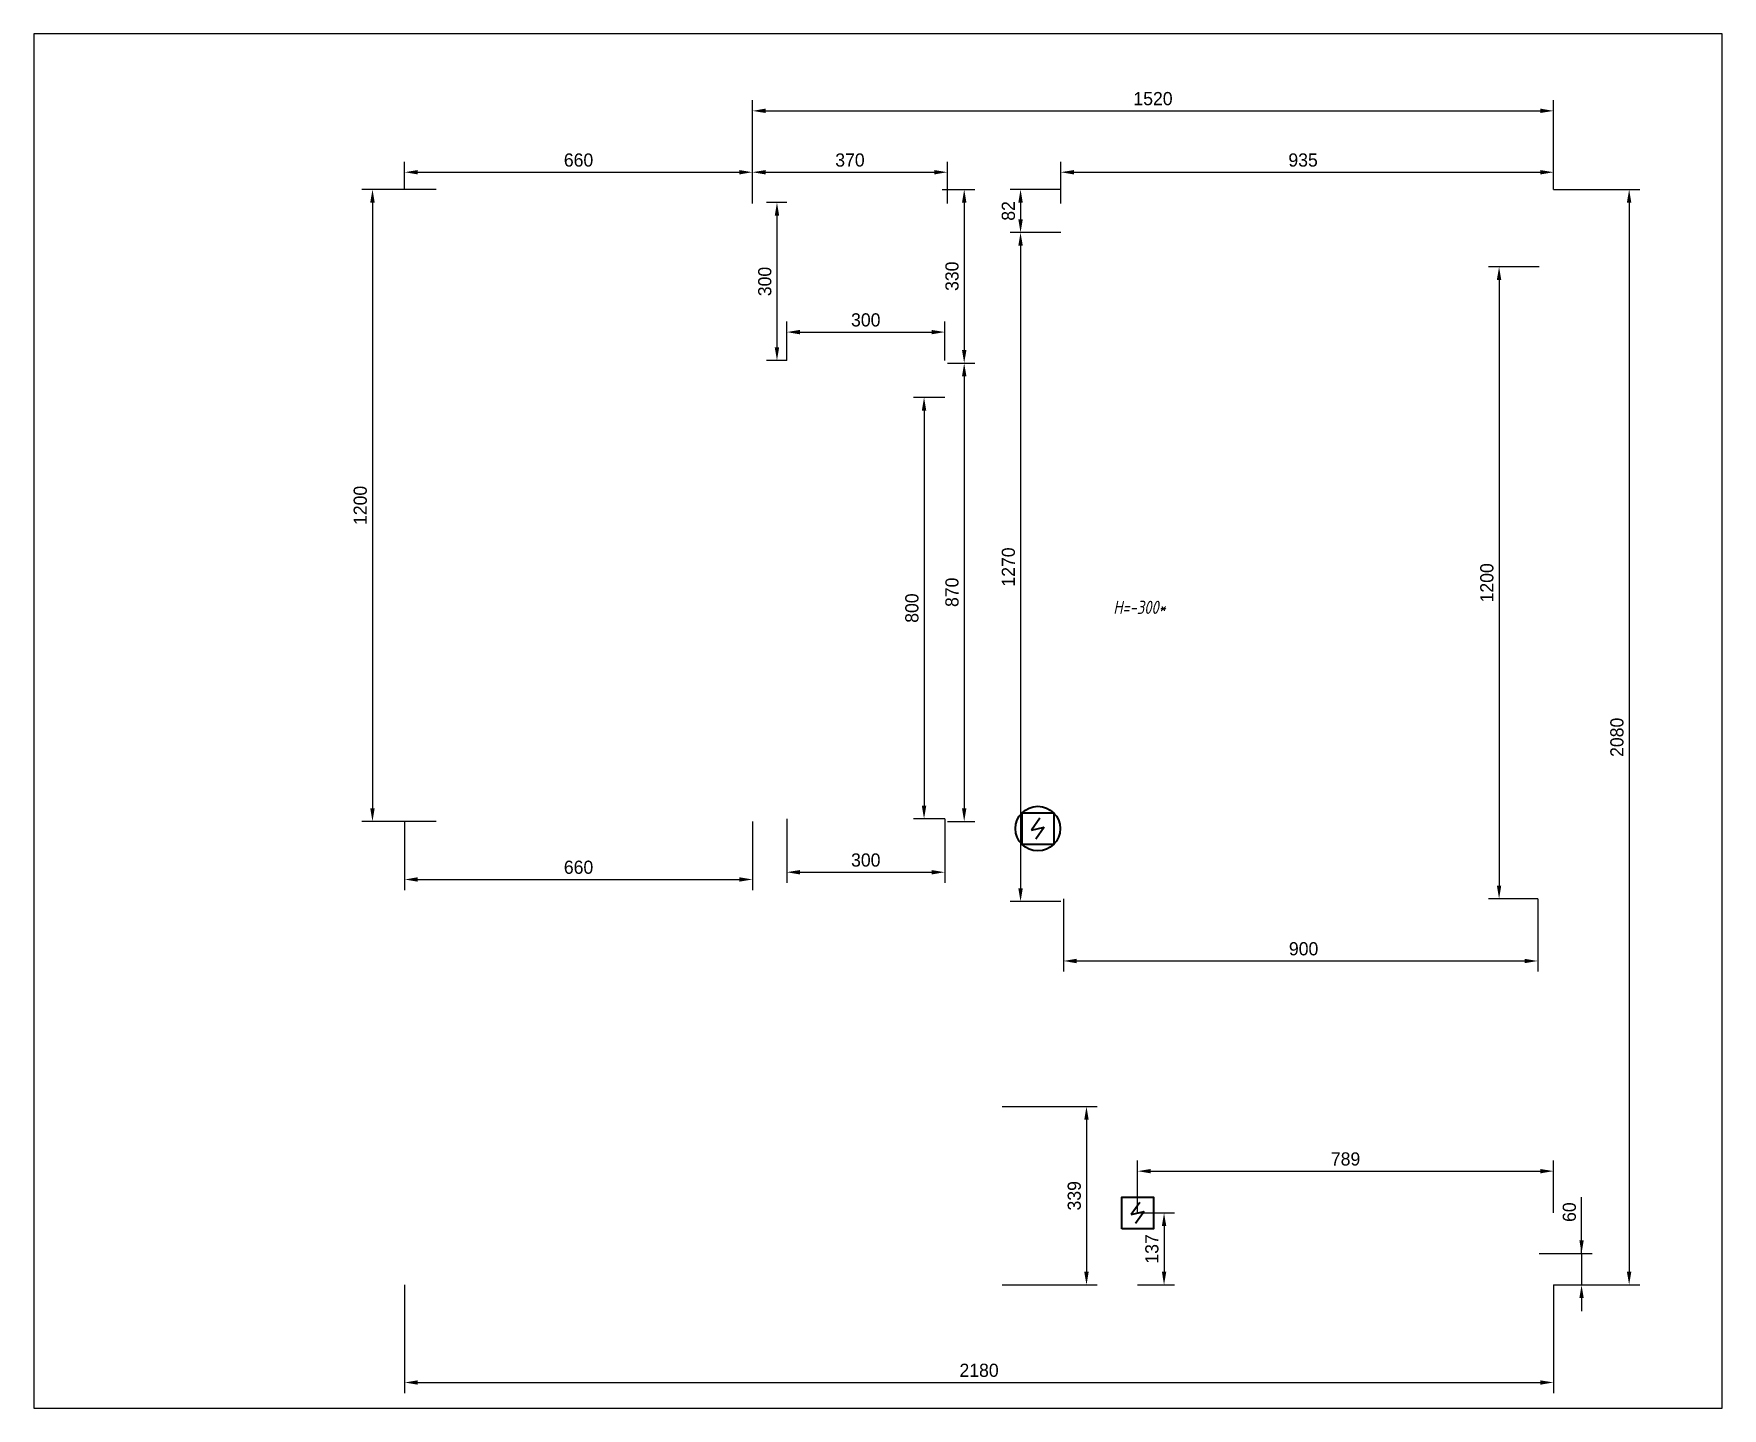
# Model space of a CAD drawing. Header units: millimetres. Extents: x 3748 to 6951, y 7356 to 9965.
import ezdxf
from ezdxf.enums import TextEntityAlignment as Align

# ---------------------------------------------------------------- set-up
doc = ezdxf.new("R2010")
doc.units = ezdxf.units.MM
doc.header["$PDMODE"] = 34
doc.header["$PDSIZE"] = 25
doc.layers.add('08 Пож. и техн. сигн.', color=7, linetype='Continuous')
doc.layers.add('08 Размеры', color=7, linetype='Continuous')
doc.layers.add('100 noprint', color=1, linetype='Continuous', plot=False)
doc.styles.get("Standard").update_dxf_attribs({"font": 'Ubuntu-R.ttf'})
doc.styles.add('ГОСТ-ISOCPEUR', font='isocpeui.ttf', dxfattribs={"width": 0.8})
doc.dimstyles.new('ISO-25', dxfattribs={"dimtxt": 2.5, "dimasz": 2.5, "dimexe": 1.25, "dimexo": 0.625, "dimtad": 1, "dimtxsty": 'Standard', "dimcen": 2.5, "dimadec": 0, "dimazin": 0, "dimtfac": 1, "dimtmove": 0, "dimatfit": 3, "dimfxl": 1, "dimarcsym": 0})

# ---------------------------------------------------------------- blocks, each defined once
blk = doc.blocks.new('*D2322')
at = {"layer": '08 Размеры', "color": 0, "lineweight": -2}
for p, q in [((4451.2, 7590.1), (4451.2, 7385)), ((6631.2, 7590.1), (6631.2, 7385)), ((4476.2, 7405), (6606.2, 7405))]:
    blk.add_line(p, q, dxfattribs=at)
at = {"layer": '08 Размеры', "color": 0}
for points in [[(4476.2, 7409.1), (4476.2, 7400.8), (4451.2, 7405)], [(6606.2, 7400.8), (6606.2, 7409.1), (6631.2, 7405)]]:
    blk.add_solid(points, dxfattribs=at)
at = {"layer": 'Defpoints', "color": 0}
for p in [(4451.2, 7590.1), (6631.2, 7590.1), (6631.2, 7405)]:
    blk.add_point(p, dxfattribs=at)
at = {"layer": '08 Размеры', "color": 0, "insert": (5541.2, 7428), "char_height": 25, "attachment_point": 5}
blk.add_mtext('2180', dxfattribs=at)
blk = doc.blocks.new('*D2323')
at = {"layer": '08 Размеры', "color": 0, "lineweight": -2}
for p, q in [((6631.2, 9670.1), (6794.7, 9670.1)), ((6774.7, 9645.1), (6774.7, 7615.1)), ((6631.2, 7590.1), (6794.7, 7590.1))]:
    blk.add_line(p, q, dxfattribs=at)
at = {"layer": '08 Размеры', "color": 0}
for points in [[(6778.8, 9645.1), (6770.5, 9645.1), (6774.7, 9670.1)], [(6770.5, 7615.1), (6778.8, 7615.1), (6774.7, 7590.1)]]:
    blk.add_solid(points, dxfattribs=at)
at = {"layer": 'Defpoints', "color": 0}
for p in [(6631.2, 9670.1), (6631.2, 7590.1), (6774.7, 7590.1)]:
    blk.add_point(p, dxfattribs=at)
at = {"layer": '08 Размеры', "color": 0, "insert": (6751.6, 8629.8), "char_height": 25, "attachment_point": 5, "rotation": 90}
blk.add_mtext('2080', dxfattribs=at)
blk = doc.blocks.new('*D2324')
at = {"layer": '08 Размеры', "color": 0, "lineweight": -2}
for p, q in [((5111.2, 9670.1), (5111.2, 9839.1)), ((6631.2, 9670.1), (6631.2, 9839.1)), ((5136.2, 9819.1), (6606.2, 9819.1))]:
    blk.add_line(p, q, dxfattribs=at)
at = {"layer": '08 Размеры', "color": 0}
for points in [[(5136.2, 9823.3), (5136.2, 9815), (5111.2, 9819.1)], [(6606.2, 9815), (6606.2, 9823.3), (6631.2, 9819.1)]]:
    blk.add_solid(points, dxfattribs=at)
at = {"layer": 'Defpoints', "color": 0}
for p in [(6631.2, 9819.1), (5111.2, 9670.1), (6631.2, 9670.1)]:
    blk.add_point(p, dxfattribs=at)
at = {"layer": '08 Размеры', "color": 0, "insert": (5871.2, 9842.2), "char_height": 25, "attachment_point": 5}
blk.add_mtext('1520', dxfattribs=at)
blk = doc.blocks.new('*D2327')
at = {"layer": '08 Размеры', "color": 0, "lineweight": -2}
for p, q in [((4451.2, 8470.1), (4451.2, 8339.9)), ((5111.2, 8470.1), (5111.2, 8339.9)), ((4476.2, 8359.9), (5086.2, 8359.9))]:
    blk.add_line(p, q, dxfattribs=at)
at = {"layer": '08 Размеры', "color": 0}
for points in [[(4476.2, 8364.1), (4476.2, 8355.7), (4451.2, 8359.9)], [(5086.2, 8355.7), (5086.2, 8364.1), (5111.2, 8359.9)]]:
    blk.add_solid(points, dxfattribs=at)
at = {"layer": 'Defpoints', "color": 0}
for p in [(4451.2, 8470.1), (5111.2, 8470.1), (5111.2, 8359.9)]:
    blk.add_point(p, dxfattribs=at)
at = {"layer": '08 Размеры', "color": 0, "insert": (4781.2, 8383), "char_height": 25, "attachment_point": 5}
blk.add_mtext('660', dxfattribs=at)
blk = doc.blocks.new('*D2329')
at = {"layer": '08 Размеры', "color": 0, "lineweight": -2}
for p, q in [((5176.2, 9645.1), (5137.7, 9645.1)), ((5157.7, 9620.1), (5157.7, 9370.1)), ((5176.2, 9345.1), (5137.7, 9345.1))]:
    blk.add_line(p, q, dxfattribs=at)
at = {"layer": '08 Размеры', "color": 0}
for points in [[(5161.9, 9620.1), (5153.5, 9620.1), (5157.7, 9645.1)], [(5153.5, 9370.1), (5161.9, 9370.1), (5157.7, 9345.1)]]:
    blk.add_solid(points, dxfattribs=at)
at = {"layer": 'Defpoints', "color": 0}
for p in [(5176.2, 9645.1), (5157.7, 9345.1), (5176.2, 9345.1)]:
    blk.add_point(p, dxfattribs=at)
at = {"layer": '08 Размеры', "color": 0, "insert": (5134.7, 9495.1), "char_height": 25, "attachment_point": 5, "rotation": 90}
blk.add_mtext('300', dxfattribs=at)
blk = doc.blocks.new('*D2331')
at = {"layer": '08 Размеры', "color": 0, "lineweight": -2}
for p, q in [((6684.4, 7650.1), (6684.4, 7756.7)), ((6684.4, 7675.1), (6684.4, 7700.1)), ((6604.2, 7650.1), (6704.4, 7650.1)), ((6684.4, 7650.1), (6684.4, 7590.1)), ((6631.2, 7590.1), (6704.4, 7590.1)), ((6684.4, 7565.1), (6684.4, 7540.1))]:
    blk.add_line(p, q, dxfattribs=at)
at = {"layer": '08 Размеры', "color": 0}
for points in [[(6680.2, 7675.1), (6688.5, 7675.1), (6684.4, 7650.1)], [(6688.5, 7565.1), (6680.2, 7565.1), (6684.4, 7590.1)]]:
    blk.add_solid(points, dxfattribs=at)
at = {"layer": 'Defpoints', "color": 0}
for p in [(6604.2, 7650.1), (6631.2, 7590.1), (6684.4, 7590.1)]:
    blk.add_point(p, dxfattribs=at)
at = {"layer": '08 Размеры', "color": 0, "insert": (6661.3, 7728.4), "char_height": 25, "attachment_point": 5, "rotation": 90}
blk.add_mtext('60', dxfattribs=at)
blk = doc.blocks.new('*D2332')
at = {"layer": '08 Размеры', "color": 0, "lineweight": -2}
for p, q in [((5696.2, 9670.1), (5599.9, 9670.1)), ((5619.9, 9645.1), (5619.9, 9613.1)), ((5696.2, 9588.1), (5599.9, 9588.1))]:
    blk.add_line(p, q, dxfattribs=at)
at = {"layer": '08 Размеры', "color": 0}
for points in [[(5624.1, 9645.1), (5615.7, 9645.1), (5619.9, 9670.1)], [(5615.7, 9613.1), (5624.1, 9613.1), (5619.9, 9588.1)]]:
    blk.add_solid(points, dxfattribs=at)
at = {"layer": 'Defpoints', "color": 0}
for p in [(5696.2, 9670.1), (5619.9, 9588.1), (5696.2, 9588.1)]:
    blk.add_point(p, dxfattribs=at)
at = {"layer": '08 Размеры', "color": 0, "insert": (5596.9, 9629.1), "char_height": 25, "attachment_point": 5, "rotation": 90}
blk.add_mtext('82', dxfattribs=at)
blk = doc.blocks.new('*D2401')
at = {"layer": '08 Размеры', "color": 0, "lineweight": -2}
for p, q in [((4451.2, 9670.1), (4451.2, 9722.6)), ((5111.2, 9670.1), (5111.2, 9722.6)), ((4476.2, 9702.6), (5086.2, 9702.6))]:
    blk.add_line(p, q, dxfattribs=at)
at = {"layer": '08 Размеры', "color": 0}
for points in [[(4476.2, 9706.7), (4476.2, 9698.4), (4451.2, 9702.6)], [(5086.2, 9698.4), (5086.2, 9706.7), (5111.2, 9702.6)]]:
    blk.add_solid(points, dxfattribs=at)
at = {"layer": 'Defpoints', "color": 0}
for p in [(5111.2, 9702.6), (4451.2, 9670.1), (5111.2, 9670.1)]:
    blk.add_point(p, dxfattribs=at)
at = {"layer": '08 Размеры', "color": 0, "insert": (4781.2, 9725.6), "char_height": 25, "attachment_point": 5}
blk.add_mtext('660', dxfattribs=at)
blk = doc.blocks.new('*D2402')
at = {"layer": '08 Размеры', "color": 0, "lineweight": -2}
for p, q in [((4511.2, 9670.1), (4370.2, 9670.1)), ((4390.2, 9645.1), (4390.2, 8495.1)), ((4511.2, 8470.1), (4370.2, 8470.1))]:
    blk.add_line(p, q, dxfattribs=at)
at = {"layer": '08 Размеры', "color": 0}
for points in [[(4394.4, 9645.1), (4386, 9645.1), (4390.2, 9670.1)], [(4386, 8495.1), (4394.4, 8495.1), (4390.2, 8470.1)]]:
    blk.add_solid(points, dxfattribs=at)
at = {"layer": 'Defpoints', "color": 0}
for p in [(4511.2, 9670.1), (4390.2, 8470.1), (4511.2, 8470.1)]:
    blk.add_point(p, dxfattribs=at)
at = {"layer": '08 Размеры', "color": 0, "insert": (4367.1, 9070.1), "char_height": 25, "attachment_point": 5, "rotation": 90}
blk.add_mtext('1200', dxfattribs=at)
blk = doc.blocks.new('*D2403')
at = {"layer": '08 Размеры', "color": 0, "lineweight": -2}
for p, q in [((5111.2, 9643.1), (5111.2, 9722.6)), ((5481.2, 9643.1), (5481.2, 9722.6)), ((5136.2, 9702.6), (5456.2, 9702.6))]:
    blk.add_line(p, q, dxfattribs=at)
at = {"layer": '08 Размеры', "color": 0}
for points in [[(5136.2, 9706.7), (5136.2, 9698.4), (5111.2, 9702.6)], [(5456.2, 9698.4), (5456.2, 9706.7), (5481.2, 9702.6)]]:
    blk.add_solid(points, dxfattribs=at)
at = {"layer": 'Defpoints', "color": 0}
for p in [(5481.2, 9702.6), (5111.2, 9643.1), (5481.2, 9643.1)]:
    blk.add_point(p, dxfattribs=at)
at = {"layer": '08 Размеры', "color": 0, "insert": (5296.2, 9725.6), "char_height": 25, "attachment_point": 5}
blk.add_mtext('370', dxfattribs=at)
blk = doc.blocks.new('*D2404')
at = {"layer": '08 Размеры', "color": 0, "lineweight": -2}
for p, q in [((5471.2, 9670.1), (5533, 9670.1)), ((5513, 9645.1), (5513, 9365.1)), ((5481.2, 9340.1), (5533, 9340.1))]:
    blk.add_line(p, q, dxfattribs=at)
at = {"layer": '08 Размеры', "color": 0}
for points in [[(5517.2, 9645.1), (5508.8, 9645.1), (5513, 9670.1)], [(5508.8, 9365.1), (5517.2, 9365.1), (5513, 9340.1)]]:
    blk.add_solid(points, dxfattribs=at)
at = {"layer": 'Defpoints', "color": 0}
for p in [(5471.2, 9670.1), (5481.2, 9340.1), (5513, 9340.1)]:
    blk.add_point(p, dxfattribs=at)
at = {"layer": '08 Размеры', "color": 0, "insert": (5489.9, 9505.1), "char_height": 25, "attachment_point": 5, "rotation": 90}
blk.add_mtext('330', dxfattribs=at)
blk = doc.blocks.new('*D2405')
at = {"layer": '08 Размеры', "color": 0, "lineweight": -2}
for p, q in [((5481.2, 9340.1), (5533, 9340.1)), ((5513, 9315.1), (5513, 8495.1)), ((5481.2, 8470.1), (5533, 8470.1))]:
    blk.add_line(p, q, dxfattribs=at)
at = {"layer": '08 Размеры', "color": 0}
for points in [[(5517.2, 9315.1), (5508.8, 9315.1), (5513, 9340.1)], [(5508.8, 8495.1), (5517.2, 8495.1), (5513, 8470.1)]]:
    blk.add_solid(points, dxfattribs=at)
at = {"layer": 'Defpoints', "color": 0}
for p in [(5481.2, 9340.1), (5481.2, 8470.1), (5513, 8470.1)]:
    blk.add_point(p, dxfattribs=at)
at = {"layer": '08 Размеры', "color": 0, "insert": (5489.9, 8905.1), "char_height": 25, "attachment_point": 5, "rotation": 90}
blk.add_mtext('870', dxfattribs=at)
blk = doc.blocks.new('*D2406')
at = {"layer": '08 Размеры', "color": 0, "lineweight": -2}
for p, q in [((5696.2, 9643.1), (5696.2, 9722.6)), ((6631.2, 9670.1), (6631.2, 9722.6)), ((5721.2, 9702.6), (6606.2, 9702.6))]:
    blk.add_line(p, q, dxfattribs=at)
at = {"layer": '08 Размеры', "color": 0}
for points in [[(5721.2, 9706.7), (5721.2, 9698.4), (5696.2, 9702.6)], [(6606.2, 9698.4), (6606.2, 9706.7), (6631.2, 9702.6)]]:
    blk.add_solid(points, dxfattribs=at)
at = {"layer": 'Defpoints', "color": 0}
for p in [(6631.2, 9702.6), (6631.2, 9670.1), (5696.2, 9643.1)]:
    blk.add_point(p, dxfattribs=at)
at = {"layer": '08 Размеры', "color": 0, "insert": (6156, 9725.6), "char_height": 25, "attachment_point": 5}
blk.add_mtext('935', dxfattribs=at)
blk = doc.blocks.new('*D2407')
at = {"layer": '08 Размеры', "color": 0, "lineweight": -2}
for p, q in [((6604.2, 9523.1), (6507.9, 9523.1)), ((6527.9, 9498.1), (6527.9, 8348.1)), ((6601.2, 8323.1), (6507.9, 8323.1))]:
    blk.add_line(p, q, dxfattribs=at)
at = {"layer": '08 Размеры', "color": 0}
for points in [[(6532, 9498.1), (6523.7, 9498.1), (6527.9, 9523.1)], [(6523.7, 8348.1), (6532, 8348.1), (6527.9, 8323.1)]]:
    blk.add_solid(points, dxfattribs=at)
at = {"layer": 'Defpoints', "color": 0}
for p in [(6604.2, 9523.1), (6527.9, 8323.1), (6601.2, 8323.1)]:
    blk.add_point(p, dxfattribs=at)
at = {"layer": '08 Размеры', "color": 0, "insert": (6504.8, 8923.1), "char_height": 25, "attachment_point": 5, "rotation": 90}
blk.add_mtext('1200', dxfattribs=at)
blk = doc.blocks.new('*D2553')
at = {"layer": '08 Размеры', "color": 0, "lineweight": -2}
for p, q in [((5176.2, 9345.1), (5176.2, 9419.1)), ((5201.2, 9399.1), (5451.2, 9399.1)), ((5476.2, 9345.1), (5476.2, 9419.1))]:
    blk.add_line(p, q, dxfattribs=at)
at = {"layer": '08 Размеры', "color": 0}
for points in [[(5201.2, 9403.2), (5201.2, 9394.9), (5176.2, 9399.1)], [(5451.2, 9394.9), (5451.2, 9403.2), (5476.2, 9399.1)]]:
    blk.add_solid(points, dxfattribs=at)
at = {"layer": 'Defpoints', "color": 0}
for p in [(5476.2, 9399.1), (5176.2, 9345.1), (5476.2, 9345.1)]:
    blk.add_point(p, dxfattribs=at)
at = {"layer": '08 Размеры', "color": 0, "insert": (5326.2, 9422.1), "char_height": 25, "attachment_point": 5}
blk.add_mtext('300', dxfattribs=at)
blk = doc.blocks.new('*D2554')
at = {"layer": '08 Размеры', "color": 0, "lineweight": -2}
for p, q in [((5701.2, 8323.1), (5701.2, 8185.2)), ((6601.2, 8323.1), (6601.2, 8185.2)), ((5726.2, 8205.2), (6576.2, 8205.2))]:
    blk.add_line(p, q, dxfattribs=at)
at = {"layer": '08 Размеры', "color": 0}
for points in [[(5726.2, 8209.3), (5726.2, 8201), (5701.2, 8205.2)], [(6576.2, 8201), (6576.2, 8209.3), (6601.2, 8205.2)]]:
    blk.add_solid(points, dxfattribs=at)
at = {"layer": 'Defpoints', "color": 0}
for p in [(5701.2, 8323.1), (6601.2, 8323.1), (6601.2, 8205.2)]:
    blk.add_point(p, dxfattribs=at)
at = {"layer": '08 Размеры', "color": 0, "insert": (6157, 8228.2), "char_height": 25, "attachment_point": 5}
blk.add_mtext('900', dxfattribs=at)
blk = doc.blocks.new('*D2555')
at = {"layer": '08 Размеры', "color": 0, "lineweight": -2}
for p, q in [((5476.2, 9275.1), (5416.8, 9275.1)), ((5436.8, 9250.1), (5436.8, 8500.1)), ((5476.2, 8475.1), (5416.8, 8475.1))]:
    blk.add_line(p, q, dxfattribs=at)
at = {"layer": '08 Размеры', "color": 0}
for points in [[(5441, 9250.1), (5432.6, 9250.1), (5436.8, 9275.1)], [(5432.6, 8500.1), (5441, 8500.1), (5436.8, 8475.1)]]:
    blk.add_solid(points, dxfattribs=at)
at = {"layer": 'Defpoints', "color": 0}
for p in [(5476.2, 9275.1), (5436.8, 8475.1), (5476.2, 8475.1)]:
    blk.add_point(p, dxfattribs=at)
at = {"layer": '08 Размеры', "color": 0, "insert": (5413.8, 8875.1), "char_height": 25, "attachment_point": 5, "rotation": 90}
blk.add_mtext('800', dxfattribs=at)
blk = doc.blocks.new('*D2556')
at = {"layer": '08 Размеры', "color": 0, "lineweight": -2}
for p, q in [((5176.2, 8475.1), (5176.2, 8353.7)), ((5476.2, 8475.1), (5476.2, 8353.7)), ((5201.2, 8373.7), (5451.2, 8373.7))]:
    blk.add_line(p, q, dxfattribs=at)
at = {"layer": '08 Размеры', "color": 0}
for points in [[(5201.2, 8377.8), (5201.2, 8369.5), (5176.2, 8373.7)], [(5451.2, 8369.5), (5451.2, 8377.8), (5476.2, 8373.7)]]:
    blk.add_solid(points, dxfattribs=at)
at = {"layer": 'Defpoints', "color": 0}
for p in [(5176.2, 8475.1), (5476.2, 8475.1), (5476.2, 8373.7)]:
    blk.add_point(p, dxfattribs=at)
at = {"layer": '08 Размеры', "color": 0, "insert": (5326.2, 8396.7), "char_height": 25, "attachment_point": 5}
blk.add_mtext('300', dxfattribs=at)
blk = doc.blocks.new('*D2557')
at = {"layer": '08 Размеры', "color": 0, "lineweight": -2}
for p, q in [((5696.2, 9588.1), (5599.9, 9588.1)), ((5619.9, 9563.1), (5619.9, 8343.1)), ((5696.2, 8318.1), (5599.9, 8318.1))]:
    blk.add_line(p, q, dxfattribs=at)
at = {"layer": '08 Размеры', "color": 0}
for points in [[(5624.1, 9563.1), (5615.7, 9563.1), (5619.9, 9588.1)], [(5615.7, 8343.1), (5624.1, 8343.1), (5619.9, 8318.1)]]:
    blk.add_solid(points, dxfattribs=at)
at = {"layer": 'Defpoints', "color": 0}
for p in [(5696.2, 9588.1), (5619.9, 8318.1), (5696.2, 8318.1)]:
    blk.add_point(p, dxfattribs=at)
at = {"layer": '08 Размеры', "color": 0, "insert": (5596.9, 8953.1), "char_height": 25, "attachment_point": 5, "rotation": 90}
blk.add_mtext('1270', dxfattribs=at)
blk = doc.blocks.new('*D2558')
at = {"layer": '08 Размеры', "color": 0, "lineweight": -2}
for p, q in [((5584.9, 7928.7), (5765, 7928.7)), ((5745, 7903.7), (5745, 7615.1)), ((5584.9, 7590.1), (5765, 7590.1))]:
    blk.add_line(p, q, dxfattribs=at)
at = {"layer": '08 Размеры', "color": 0}
for points in [[(5749.2, 7903.7), (5740.8, 7903.7), (5745, 7928.7)], [(5740.8, 7615.1), (5749.2, 7615.1), (5745, 7590.1)]]:
    blk.add_solid(points, dxfattribs=at)
at = {"layer": 'Defpoints', "color": 0}
for p in [(5584.9, 7928.7), (5584.9, 7590.1), (5745, 7590.1)]:
    blk.add_point(p, dxfattribs=at)
at = {"layer": '08 Размеры', "color": 0, "insert": (5721.9, 7759.4), "char_height": 25, "attachment_point": 5, "rotation": 90}
blk.add_mtext('339', dxfattribs=at)
blk = doc.blocks.new('дымовой')
at = {"color": 0, "lineweight": -2}
for p, q in [((-1.3, 2.5), (-2.11, 1.35)), ((-2.11, 1.35), (-0.89, 1.65)), ((-0.89, 1.65), (-1.71, 0.5))]:
    blk.add_line(p, q, dxfattribs=at)
blk.add_lwpolyline([(-3, 0), (-3, 3), (0, 3), (0, 0)], close=True, dxfattribs=at)
blk = doc.blocks.new('*D2563')
at = {"layer": '08 Размеры', "color": 0, "lineweight": -2}
for p, q in [((5842, 7726.9), (5912.2, 7726.9)), ((5892.2, 7701.9), (5892.2, 7615.1)), ((5842, 7590.1), (5912.2, 7590.1))]:
    blk.add_line(p, q, dxfattribs=at)
at = {"layer": '08 Размеры', "color": 0}
for points in [[(5896.4, 7701.9), (5888.1, 7701.9), (5892.2, 7726.9)], [(5888.1, 7615.1), (5896.4, 7615.1), (5892.2, 7590.1)]]:
    blk.add_solid(points, dxfattribs=at)
at = {"layer": 'Defpoints', "color": 0}
for p in [(5842, 7726.9), (5842, 7590.1), (5892.2, 7590.1)]:
    blk.add_point(p, dxfattribs=at)
at = {"layer": '08 Размеры', "color": 0, "insert": (5869.2, 7658.5), "char_height": 25, "attachment_point": 5, "rotation": 90}
blk.add_mtext('137', dxfattribs=at)
blk = doc.blocks.new('*D2564')
at = {"layer": '08 Размеры', "color": 0, "lineweight": -2}
for p, q in [((5842, 7726.9), (5842, 7826.2)), ((6631.2, 7726.9), (6631.2, 7826.2)), ((5867, 7806.2), (6606.2, 7806.2))]:
    blk.add_line(p, q, dxfattribs=at)
at = {"layer": '08 Размеры', "color": 0}
for points in [[(5867, 7810.3), (5867, 7802), (5842, 7806.2)], [(6606.2, 7802), (6606.2, 7810.3), (6631.2, 7806.2)]]:
    blk.add_solid(points, dxfattribs=at)
at = {"layer": 'Defpoints', "color": 0}
for p in [(6631.2, 7806.2), (5842, 7726.9), (6631.2, 7726.9)]:
    blk.add_point(p, dxfattribs=at)
at = {"layer": '08 Размеры', "color": 0, "insert": (6236.6, 7829.2), "char_height": 25, "attachment_point": 5}
blk.add_mtext('789', dxfattribs=at)

msp = doc.modelspace()

# ---------------------------------------------------------------- linework, layer by layer
at = {"layer": '08 Пож. и техн. сигн.', "color": 1, "lineweight": 40}
msp.add_circle((5652.7, 8456.5), 42.4, dxfattribs=at)
at = {"layer": '100 noprint', "lineweight": -2}
msp.add_lwpolyline([(3747.5, 9965.5), (3747.5, 7356.1), (6951.3, 7356.1), (6951.3, 9965.5)], close=True, dxfattribs=at)

# ---------------------------------------------------------------- block references
at = {"layer": '08 Пож. и техн. сигн.', "color": 1, "lineweight": 40, "xscale": 20, "yscale": 20, "zscale": 20}
for p in [(5682.8, 8426.5), (5872.1, 7696.9)]:
    msp.add_blockref('дымовой', p, dxfattribs=at)

# ---------------------------------------------------------------- texts
at = {"layer": '08 Размеры', "style": 'ГОСТ-ISOCPEUR', "width": 0.8}
msp.add_text('H=-300*', height=25, dxfattribs=at).set_placement((5845.8, 8876.6), align=Align.MIDDLE)

# ---------------------------------------------------------------- dimensions: what is measured, and where the dimension line sits
at = {"layer": '08 Размеры', "color": 5}
dim = msp.add_linear_dim(base=(6631.2, 9819.1), p1=(5111.2, 9670.1), p2=(6631.2, 9670.1), dimstyle='ISO-25', override={"dimtxt": 25, "dimasz": 25, "dimexe": 20, "dimexo": 0, "dimgap": 10, "dimdec": 0}, dxfattribs=at)
dim.commit()
dim.dimension.update_dxf_attribs({"geometry": '*D2324', "text_midpoint": (5871.2, 9819.1), "dimtype": 160})
at = {"layer": '08 Размеры'}
for base, p1, p2, picture, middle in [((5111.2, 9702.6), (4451.2, 9670.1), (5111.2, 9670.1), '*D2401', (4781.2, 9725.6)), ((5481.2, 9702.6), (5111.2, 9643.1), (5481.2, 9643.1), '*D2403', (5296.2, 9725.6)), ((6631.2, 7806.2), (5842, 7726.9), (6631.2, 7726.9), '*D2564', (6236.6, 7829.2))]:
    dim = msp.add_linear_dim(base=base, p1=p1, p2=p2, dimstyle='ISO-25', override={"dimtxt": 25, "dimasz": 25, "dimexe": 20, "dimexo": 0, "dimgap": 10, "dimdec": 0}, dxfattribs=at)
    dim.commit()
    dim.dimension.update_dxf_attribs({"geometry": picture, "text_midpoint": middle})
dim = msp.add_linear_dim(base=(6631.2, 9702.6), p1=(5696.2, 9643.1), p2=(6631.2, 9670.1), dimstyle='ISO-25', override={"dimtxt": 25, "dimasz": 25, "dimexe": 20, "dimexo": 0, "dimgap": 10, "dimdec": 0}, dxfattribs=at)
dim.commit()
dim.dimension.update_dxf_attribs({"geometry": '*D2406', "text_midpoint": (6156, 9702.6), "dimtype": 160})
at = {"layer": '08 Размеры', "color": 2}
for base, p1, p2, picture, middle in [((4390.2, 8470.1), (4511.2, 9670.1), (4511.2, 8470.1), '*D2402', (4367.1, 9070.1)), ((5436.8, 8475.1), (5476.2, 9275.1), (5476.2, 8475.1), '*D2555', (5413.8, 8875.1))]:
    dim = msp.add_linear_dim(base=base, p1=p1, p2=p2, angle=90, dimstyle='ISO-25', override={"dimtxt": 25, "dimasz": 25, "dimexe": 20, "dimexo": 0, "dimgap": 10, "dimdec": 0}, dxfattribs=at)
    dim.commit()
    dim.dimension.update_dxf_attribs({"geometry": picture, "text_midpoint": middle})
for base, p1, p2, picture, middle in [((5157.7, 9345.1), (5176.2, 9645.1), (5176.2, 9345.1), '*D2329', (5157.7, 9495.1)), ((6527.9, 8323.1), (6604.2, 9523.1), (6601.2, 8323.1), '*D2407', (6527.9, 8923.1))]:
    dim = msp.add_linear_dim(base=base, p1=p1, p2=p2, angle=90, dimstyle='ISO-25', override={"dimtxt": 25, "dimasz": 25, "dimexe": 20, "dimexo": 0, "dimgap": 10, "dimdec": 0}, dxfattribs=at)
    dim.commit()
    dim.dimension.update_dxf_attribs({"geometry": picture, "text_midpoint": middle, "dimtype": 160})
at = {"layer": '08 Размеры'}
for base, p1, p2, picture, middle in [((5513, 9340.1), (5471.2, 9670.1), (5481.2, 9340.1), '*D2404', (5489.9, 9505.1)), ((5619.9, 8318.1), (5696.2, 9588.1), (5696.2, 8318.1), '*D2557', (5596.9, 8953.1)), ((5513, 8470.1), (5481.2, 9340.1), (5481.2, 8470.1), '*D2405', (5489.9, 8905.1)), ((5745, 7590.1), (5584.9, 7928.7), (5584.9, 7590.1), '*D2558', (5721.9, 7759.4)), ((5892.2, 7590.1), (5842, 7726.9), (5842, 7590.1), '*D2563', (5869.2, 7658.5))]:
    dim = msp.add_linear_dim(base=base, p1=p1, p2=p2, angle=90, dimstyle='ISO-25', override={"dimtxt": 25, "dimasz": 25, "dimexe": 20, "dimexo": 0, "dimgap": 10, "dimdec": 0}, dxfattribs=at)
    dim.commit()
    dim.dimension.update_dxf_attribs({"geometry": picture, "text_midpoint": middle})
for base, p1, p2, picture, middle in [((5619.9, 9588.1), (5696.2, 9670.1), (5696.2, 9588.1), '*D2332', (5619.9, 9629.1)), ((6684.4, 7590.1), (6604.2, 7650.1), (6631.2, 7590.1), '*D2331', (6684.4, 7728.4))]:
    dim = msp.add_linear_dim(base=base, p1=p1, p2=p2, angle=90, dimstyle='ISO-25', override={"dimtxt": 25, "dimasz": 25, "dimexe": 20, "dimexo": 0, "dimgap": 10, "dimdec": 0}, dxfattribs=at)
    dim.commit()
    dim.dimension.update_dxf_attribs({"geometry": picture, "text_midpoint": middle, "dimtype": 160})
at = {"layer": '08 Размеры', "color": 5}
dim = msp.add_linear_dim(base=(6774.7, 7590.1), p1=(6631.2, 9670.1), p2=(6631.2, 7590.1), angle=90, dimstyle='ISO-25', override={"dimtxt": 25, "dimasz": 25, "dimexe": 20, "dimexo": 0, "dimgap": 10, "dimdec": 0}, dxfattribs=at)
dim.commit()
dim.dimension.update_dxf_attribs({"geometry": '*D2323', "text_midpoint": (6774.7, 8629.8), "dimtype": 160})
at = {"layer": '08 Размеры', "color": 2}
for base, p1, p2, picture, middle in [((5476.2, 9399.1), (5176.2, 9345.1), (5476.2, 9345.1), '*D2553', (5326.2, 9422.1)), ((5476.2, 8373.7), (5176.2, 8475.1), (5476.2, 8475.1), '*D2556', (5326.2, 8396.7))]:
    dim = msp.add_linear_dim(base=base, p1=p1, p2=p2, dimstyle='ISO-25', override={"dimtxt": 25, "dimasz": 25, "dimexe": 20, "dimexo": 0, "dimgap": 10, "dimdec": 0}, dxfattribs=at)
    dim.commit()
    dim.dimension.update_dxf_attribs({"geometry": picture, "text_midpoint": middle})
for base, p1, p2, picture, middle in [((5111.2, 8359.9), (4451.2, 8470.1), (5111.2, 8470.1), '*D2327', (4781.2, 8359.9)), ((6601.2, 8205.2), (5701.2, 8323.1), (6601.2, 8323.1), '*D2554', (6157, 8205.2))]:
    dim = msp.add_linear_dim(base=base, p1=p1, p2=p2, dimstyle='ISO-25', override={"dimtxt": 25, "dimasz": 25, "dimexe": 20, "dimexo": 0, "dimgap": 10, "dimdec": 0}, dxfattribs=at)
    dim.commit()
    dim.dimension.update_dxf_attribs({"geometry": picture, "text_midpoint": middle, "dimtype": 160})
at = {"layer": '08 Размеры', "color": 5}
dim = msp.add_linear_dim(base=(6631.2, 7405), p1=(4451.2, 7590.1), p2=(6631.2, 7590.1), dimstyle='ISO-25', override={"dimtxt": 25, "dimasz": 25, "dimexe": 20, "dimexo": 0, "dimgap": 10, "dimdec": 0}, dxfattribs=at)
dim.commit()
dim.dimension.update_dxf_attribs({"geometry": '*D2322', "text_midpoint": (5541.2, 7428)})

doc.saveas('drawing.dxf')
